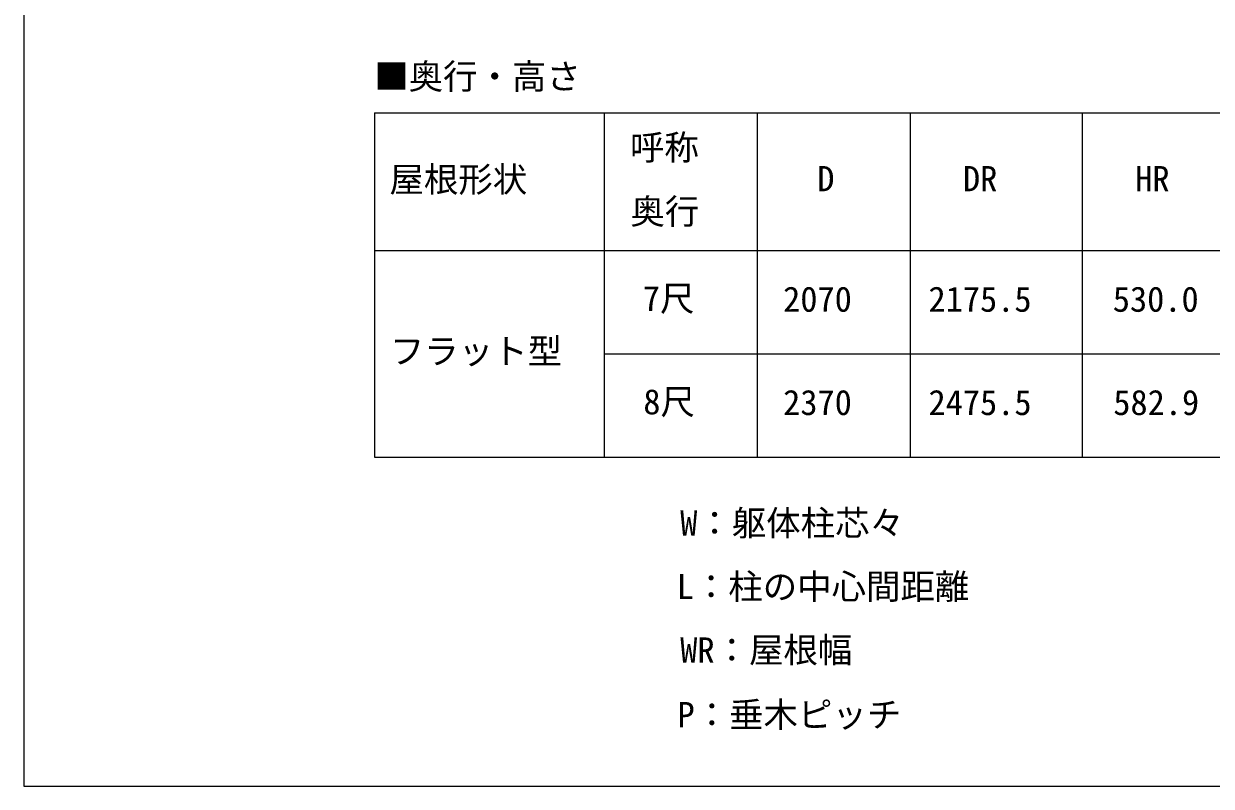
# Model space of a CAD drawing. Units: millimetres, scale not verified. Extents: x -10500 to 10500, y -15600 to 15524.
# Drawn here: x -10500 to -4292, y -15600 to -11614 of the extents above; entities that cross this region are included whole.
import ezdxf
from ezdxf.enums import TextEntityAlignment as Align

# ---------------------------------------------------------------- set-up
doc = ezdxf.new("R2010")
doc.units = ezdxf.units.MM
doc.header["$LTSCALE"] = 80
doc.layers.add('0-1_TABLE1', color=7, linetype='Continuous', lineweight=18)
doc.layers.add('0-2_USER1', color=3, linetype='Continuous')
doc.layers.add('0-6_YKK_ZWAK', color=7, linetype='Continuous')
doc.styles.add('ＭＳ ゴシック', font='')
doc.styles.get('ＭＳ ゴシック').set_extended_font_data('MS Gothic')

msp = doc.modelspace()

# ---------------------------------------------------------------- linework, layer by layer
at = {"layer": '0-1_TABLE1'}
for p, q in [((-8666, -12079.5), (7534, -12079.5)), ((-8666, -12079.5), (-8666, -13879.5)), ((-7466, -12079.5), (-7466, -13879.5)), ((-6666, -12079.5), (-6666, -13879.5)), ((-5866, -12079.5), (-5866, -13879.5)), ((-4966, -12079.5), (-4966, -13879.5)), ((-8666, -12799.5), (7534, -12799.5)), ((-7466, -13339.5), (-4066, -13339.5)), ((-8666, -13879.5), (7534, -13879.5))]:
    msp.add_line(p, q, dxfattribs=at)
at = {"layer": '0-6_YKK_ZWAK'}
msp.add_line((-10500, 14999.5), (-10500, -15600.5), dxfattribs=at)
msp.add_lwpolyline([(-10500, -15600.5), (10500, -15600.5), (10500, 14999.5)], dxfattribs=at)

# ---------------------------------------------------------------- texts
at = {"layer": '0-1_TABLE1', "style": 'ＭＳ ゴシック'}
for s, p in [('呼称', (-7330.89, -12366.2)), ('屋根形状', (-8588.1, -12533.59)), ('D', (-6351.4, -12529.5)), ('DR', (-5589.86, -12529.5)), ('HR', (-4689.35, -12529.5)), ('奥行', (-7328.33, -12700.98)), ('7尺', (-7263.39, -13155.92)), ('2070', (-6529.86, -13159.5)), ('2175.5', (-5769.86, -13159.5)), ('530.0', (-4806.45, -13159.5)), ('フラット型', (-8586.06, -13431.55)), ('8尺', (-7260.83, -13695.92)), ('2370', (-6529.86, -13699.5)), ('2475.5', (-5769.86, -13699.5)), ('582.9', (-4803.9, -13699.5))]:
    msp.add_text(s, height=132, dxfattribs=at).set_placement(p, align=Align.BOTTOM_LEFT)
at = {"layer": '0-2_USER1', "style": 'ＭＳ ゴシック'}
for s, p in [('■奥行・高さ', (-8667.96, -11995.31)), ('W：躯体柱芯々', (-7068.05, -14330.25)), ('L：柱の中心間距離', (-7086.45, -14661.95)), ('WR：屋根幅', (-7068.05, -14993.66)), ('P：垂木ピッチ', (-7082.36, -15331.5))]:
    msp.add_text(s, height=132, dxfattribs=at).set_placement(p, align=Align.BOTTOM_LEFT)

doc.saveas('drawing.dxf')
